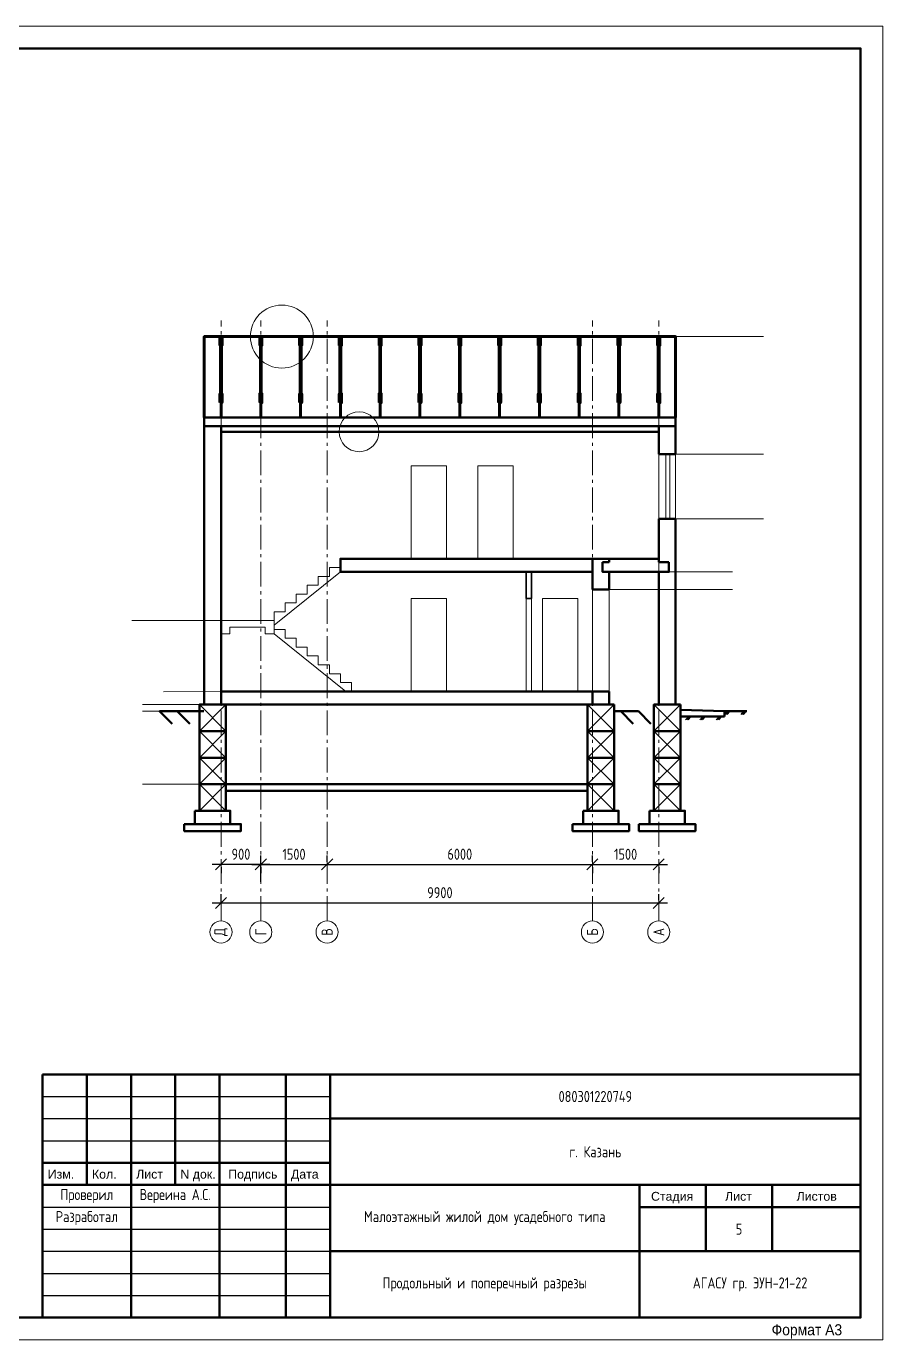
# Model space of a CAD drawing. Header units: millimetres. Extents: x 24738 to 66738, y -1089 to 28611.
# Drawn here: x 47368 to 66738, y -1089 to 28611 of the extents above; entities that cross this region are included whole.
import ezdxf

# ---------------------------------------------------------------- set-up
doc = ezdxf.new("R2010")
doc.units = ezdxf.units.MM
doc.linetypes.add('CONTINOUS', pattern=[0])
doc.linetypes.add('ГОСТ 2.303 6', pattern=[12, 8, -1.5, 1, -1.5])
for name, color, linetype, lineweight in [('Двери', 7, 'Continuous', 20), ('Лестница', 7, 'Continuous', 20), ('Окна', 7, 'Continuous', 20), ('Отметки', 7, 'Continuous', 20), ('Перегородки', 7, 'Continuous', 35), ('Подвал', 7, 'Continuous', 50), ('Стены', 7, 'Continuous', 50), ('Стропила', 7, 'Continuous', 90), ('Узел', 7, 'Continuous', 20), ('Флажки', 7, 'Continuous', 20), ('Фундамент', 7, 'Continuous', 50)]:
    doc.layers.add(name, color=color, linetype=linetype, lineweight=lineweight)
doc.layers.add('Оси', color=3, linetype='Continuous')
doc.layers.add('Текст', color=7, linetype='Continuous')
doc.styles.add('Arial', font='arial.ttf')
doc.styles.add('Standard 0.9', font='arial.ttf', dxfattribs={"width": 0.9})
doc.styles.add('ГОСТ 2.304', font='CS_Gost2304.shx')
doc.linetypes.add('ГОСТ 2.303 8', pattern='A,40,[2,GOST 2.303-68.shx,S=1,R=0,X=0,Y=0],-8', length=48)
doc.dimstyles.new('СПДС', dxfattribs={"dimscale": 100, "dimtxt": 2.5, "dimasz": 2.5, "dimexe": 2, "dimexo": 0.625, "dimgap": 1, "dimtad": 1, "dimdec": 0, "dimtxsty": 'ГОСТ 2.304', "dimblk": 'OBLIQUE', "dimblk1": 'OBLIQUE', "dimblk2": 'OBLIQUE', "dimcen": 2.5, "dimdle": 2, "dimadec": 0, "dimazin": 2, "dimtfac": 0.75, "dimtdec": 4, "dimtmove": 1, "dimatfit": 3, "dimfxl": 1, "dimtfill": 1, "dimtolj": 1, "dimarcsym": 1})

# ---------------------------------------------------------------- blocks, each defined once
blk = doc.blocks.new('_Oblique')
at = {"color": 0, "linetype": 'ByBlock', "lineweight": -2}
blk.add_line((-0.5, -0.5), (0.5, 0.5), dxfattribs=at)
blk = doc.blocks.new('*D55')
at = {"layer": 'Defpoints', "color": 0, "ltscale": 100}
for p in [(54173, 9658), (54173, 9658), (52673, 9201)]:
    blk.add_point(p, dxfattribs=at)
at = {"layer": 'Оси', "color": 0, "lineweight": -2, "ltscale": 100}
for p, q in [((52673, 9264), (52673, 9858)), ((54173, 9720), (54173, 9858)), ((52473, 9658), (54373, 9658))]:
    blk.add_line(p, q, dxfattribs=at)
at = {"layer": 'Оси', "color": 0, "lineweight": -2, "ltscale": 100, "xscale": 250, "yscale": 250, "zscale": 250, "rotation": 180}
blk.add_blockref('_Oblique', (52673, 9658), dxfattribs=at)
at = {"layer": 'Оси', "color": 0, "lineweight": -2, "ltscale": 100, "xscale": 250, "yscale": 250, "zscale": 250}
blk.add_blockref('_Oblique', (54173, 9658), dxfattribs=at)
at = {"layer": 'Оси', "color": 0, "lineweight": 20, "ltscale": 100, "insert": (53423, 9888), "char_height": 250, "attachment_point": 5, "style": 'ГОСТ 2.304', "bg_fill": 3, "box_fill_scale": 1.1, "bg_fill_color": 256, "bg_fill_true_color": 13158600, "bg_fill_transparency": 0}
blk.add_mtext('\\A1;1500', dxfattribs=at)
blk = doc.blocks.new('*D56')
at = {"layer": 'Defpoints', "color": 0, "ltscale": 100}
for p in [(54173, 9658), (60173, 9658), (60173, 9658)]:
    blk.add_point(p, dxfattribs=at)
at = {"layer": 'Оси', "color": 0, "lineweight": -2, "ltscale": 100}
for p, q in [((54173, 9720), (54173, 9858)), ((60173, 9720), (60173, 9858)), ((53973, 9658), (60373, 9658))]:
    blk.add_line(p, q, dxfattribs=at)
at = {"layer": 'Оси', "color": 0, "lineweight": -2, "ltscale": 100, "xscale": 250, "yscale": 250, "zscale": 250, "rotation": 180}
blk.add_blockref('_Oblique', (54173, 9658), dxfattribs=at)
at = {"layer": 'Оси', "color": 0, "lineweight": -2, "ltscale": 100, "xscale": 250, "yscale": 250, "zscale": 250}
blk.add_blockref('_Oblique', (60173, 9658), dxfattribs=at)
at = {"layer": 'Оси', "color": 0, "lineweight": 20, "ltscale": 100, "insert": (57173, 9890), "char_height": 250, "attachment_point": 5, "style": 'ГОСТ 2.304', "bg_fill": 3, "box_fill_scale": 1.1, "bg_fill_color": 256, "bg_fill_true_color": 13158600, "bg_fill_transparency": 0}
blk.add_mtext('\\A1;6000', dxfattribs=at)
blk = doc.blocks.new('*D57')
at = {"layer": 'Defpoints', "color": 0, "ltscale": 100}
for p in [(60173, 9658), (61673, 9658), (61673, 9658)]:
    blk.add_point(p, dxfattribs=at)
at = {"layer": 'Оси', "color": 0, "lineweight": -2, "ltscale": 100}
for p, q in [((59973, 9658), (61873, 9658)), ((60173, 9595), (60173, 9458)), ((61673, 9595), (61673, 9458))]:
    blk.add_line(p, q, dxfattribs=at)
at = {"layer": 'Оси', "color": 0, "lineweight": -2, "ltscale": 100, "xscale": 250, "yscale": 250, "zscale": 250, "rotation": 180}
blk.add_blockref('_Oblique', (60173, 9658), dxfattribs=at)
at = {"layer": 'Оси', "color": 0, "lineweight": -2, "ltscale": 100, "xscale": 250, "yscale": 250, "zscale": 250}
blk.add_blockref('_Oblique', (61673, 9658), dxfattribs=at)
at = {"layer": 'Оси', "color": 0, "lineweight": 20, "ltscale": 100, "insert": (60923, 9888), "char_height": 250, "attachment_point": 5, "style": 'ГОСТ 2.304', "bg_fill": 3, "box_fill_scale": 1.1, "bg_fill_color": 256, "bg_fill_true_color": 13158600, "bg_fill_transparency": 0}
blk.add_mtext('\\A1;1500', dxfattribs=at)
blk = doc.blocks.new('*D58')
at = {"layer": 'Defpoints', "color": 0, "ltscale": 100}
for p in [(51773, 9658), (51773, 9658), (52673, 9658)]:
    blk.add_point(p, dxfattribs=at)
at = {"layer": 'Оси', "color": 0, "lineweight": -2, "ltscale": 100}
for p, q in [((52873, 9658), (51573, 9658)), ((51773, 9595), (51773, 9458)), ((52673, 9595), (52673, 9458))]:
    blk.add_line(p, q, dxfattribs=at)
at = {"layer": 'Оси', "color": 0, "lineweight": -2, "ltscale": 100, "xscale": 250, "yscale": 250, "zscale": 250, "rotation": 180}
blk.add_blockref('_Oblique', (51773, 9658), dxfattribs=at)
at = {"layer": 'Оси', "color": 0, "lineweight": -2, "ltscale": 100, "xscale": 250, "yscale": 250, "zscale": 250}
blk.add_blockref('_Oblique', (52673, 9658), dxfattribs=at)
at = {"layer": 'Оси', "color": 0, "lineweight": 20, "ltscale": 100, "insert": (52223, 9890), "char_height": 250, "attachment_point": 5, "style": 'ГОСТ 2.304', "bg_fill": 3, "box_fill_scale": 1.1, "bg_fill_color": 256, "bg_fill_true_color": 13158600, "bg_fill_transparency": 0}
blk.add_mtext('\\A1;900', dxfattribs=at)
blk = doc.blocks.new('*D59')
at = {"layer": 'Defpoints', "color": 0, "ltscale": 100}
for p in [(51773, 8731), (61673, 8788), (61673, 8788)]:
    blk.add_point(p, dxfattribs=at)
at = {"layer": 'Оси', "color": 0, "lineweight": -2, "ltscale": 100}
for p, q in [((51773, 8794), (51773, 8988)), ((61673, 8851), (61673, 8988)), ((51573, 8788), (61873, 8788))]:
    blk.add_line(p, q, dxfattribs=at)
at = {"layer": 'Оси', "color": 0, "lineweight": -2, "ltscale": 100, "xscale": 250, "yscale": 250, "zscale": 250}
for p, rotation in [((51773, 8788), 180), ((61673, 8788), 360)]:
    blk.add_blockref('_Oblique', p, dxfattribs=dict(at, rotation=rotation))
at = {"layer": 'Оси', "color": 0, "lineweight": 20, "ltscale": 100, "insert": (56723, 9020), "char_height": 250, "attachment_point": 5, "style": 'ГОСТ 2.304', "bg_fill": 3, "box_fill_scale": 1.1, "bg_fill_color": 256, "bg_fill_true_color": 13158600, "bg_fill_transparency": 0}
blk.add_mtext('\\A1;9900', dxfattribs=at)
blk = doc.blocks.new('Штамп осн')
at = {"color": 7, "lineweight": 50}
for p, q in [((-18500, 0), (-18500, 5500)), ((-18500, 5500), (0, 5500)), ((-18500, 5500), (0, 5500)), ((-17500, 3000), (-17500, 5500)), ((-16500, 0), (-16500, 5500)), ((-15500, 3000), (-15500, 5500)), ((-14500, 0), (-14500, 5500)), ((-13000, 0), (-13000, 5500)), ((-12000, 0), (-12000, 5500)), ((-12000, 4500), (0, 4500)), ((-18500, 3500), (-12000, 3500)), ((-18500, 3000), (0, 3000)), ((-5000, 0), (-5000, 3000)), ((-3500, 1500), (-3500, 3000)), ((-2000, 1500), (-2000, 3000)), ((-5000, 2500), (0, 2500)), ((-12000, 1500), (0, 1500))]:
    blk.add_line(p, q, dxfattribs=at)
at = {"color": 7}
for p in [(0, 5500), (-18500, 0)]:
    blk.add_line(p, (0, 0), dxfattribs=at)
at = {"color": 8}
for p, q in [((-18500, 5000), (-12000, 5000)), ((-18500, 4500), (-12000, 4500)), ((-18500, 4000), (-12000, 4000)), ((-18500, 2500), (-12000, 2500)), ((-18500, 2000), (-12000, 2000)), ((-18500, 1500), (-12000, 1500)), ((-18500, 1000), (-12000, 1000)), ((-18500, 500), (-12000, 500))]:
    blk.add_line(p, q, dxfattribs=at)
at = {"color": 7, "style": 'Arial'}
for s, p in [('Изм.', (-18385, 3143)), ('Кол.', (-17385, 3143)), ('Лист', (-16385, 3143)), ('N док.', (-15385, 3143)), ('Подпись', (-14302, 3143)), ('Дата', (-12885, 3143)), ('Стадия', (-4741, 2643)), ('Листов', (-1449, 2643))]:
    blk.add_text(s, height=200, dxfattribs=at).set_placement(p)
at = {"color": 7, "lineweight": 50, "style": 'Arial'}
blk.add_text('Лист', height=200, dxfattribs=at).set_placement((-3066, 2643))

msp = doc.modelspace()

# ---------------------------------------------------------------- linework, layer by layer
at = {"layer": 'Двери', "ltscale": 100}
for p, q in [((58672.6, 15671.7), (58672.6, 13571.7)), ((58792.6, 15671.7), (58792.6, 13571.7))]:
    msp.add_line(p, q, dxfattribs=at)
for points in [[(56072.6, 16571.7), (56872.6, 16571.7), (56872.6, 18671.7), (56072.6, 18671.7)], [(57582.6, 16571.7), (58382.6, 16571.7), (58382.6, 18671.7), (57582.6, 18671.7)], [(56072.6, 13571.7), (56872.6, 13571.7), (56872.6, 15671.7), (56072.6, 15671.7)], [(59042.6, 13571.7), (59842.6, 13571.7), (59842.6, 15671.7), (59042.6, 15671.7)]]:
    msp.add_lwpolyline(points, close=True, dxfattribs=at)
at = {"layer": 'Лестница', "ltscale": 100}
for p, q in [((54222.6, 16171.7), (54222.6, 16371.7)), ((54222.6, 16371.7), (54472.6, 16371.7)), ((54472.6, 16371.7), (54472.6, 16271.7)), ((54472.6, 16271.7), (52972.6, 15071.7)), ((53972.6, 15971.7), (53972.6, 16171.7)), ((53972.6, 16171.7), (54222.6, 16171.7)), ((53472.6, 15571.7), (53472.6, 15771.7)), ((53472.6, 15771.7), (53722.6, 15771.7)), ((53722.6, 15771.7), (53722.6, 15971.7)), ((53722.6, 15971.7), (53972.6, 15971.7)), ((53222.6, 15371.7), (53222.6, 15571.7)), ((53222.6, 15571.7), (53472.6, 15571.7)), ((51772.6, 15171.7), (52972.6, 15171.7)), ((52972.6, 15171.7), (52972.6, 15371.7)), ((52972.6, 15371.7), (53222.6, 15371.7)), ((52972.6, 15171.7), (52972.6, 14971.7)), ((51972.6, 14871.7), (51772.6, 14871.7)), ((52772.6, 15021.7), (51972.6, 15021.7)), ((51972.6, 15021.7), (51972.6, 14871.7)), ((52772.6, 14871.7), (52772.6, 15021.7)), ((52972.6, 14871.7), (52772.6, 14871.7)), ((52972.6, 14971.7), (53222.6, 14971.7)), ((52972.6, 14871.7), (52972.6, 14971.7)), ((54597.6, 13571.7), (52972.6, 14871.7)), ((53222.6, 14971.7), (53222.6, 14771.7)), ((53222.6, 14771.7), (53472.6, 14771.7)), ((53472.6, 14771.7), (53472.6, 14571.7)), ((53472.6, 14571.7), (53722.6, 14571.7)), ((53722.6, 14571.7), (53722.6, 14371.7)), ((53722.6, 14371.7), (53972.6, 14371.7)), ((53972.6, 14371.7), (53972.6, 14171.7)), ((53972.6, 14171.7), (54222.6, 14171.7)), ((54222.6, 14171.7), (54222.6, 13971.7)), ((54222.6, 13971.7), (54472.6, 13971.7)), ((54472.6, 13971.7), (54472.6, 13771.7)), ((54472.6, 13771.7), (54722.6, 13771.7)), ((54722.6, 13771.7), (54722.6, 13571.7)), ((55114.8, 13571.7), (54814.8, 13571.7))]:
    msp.add_line(p, q, dxfattribs=at)
at = {"layer": 'Окна', "ltscale": 100}
for p, q in [((61672.6, 18931.7), (61672.6, 17471.7)), ((62052.6, 18931.7), (62052.6, 17471.7)), ((60172.6, 15871.7), (60172.6, 13571.7)), ((60552.6, 15871.7), (60552.6, 13571.7))]:
    msp.add_line(p, q, dxfattribs=at)
msp.add_lwpolyline([(61832.6, 17471.7), (61922.6, 17471.7), (61922.6, 18931.7), (61832.6, 18931.7)], close=True, dxfattribs=at)
at = {"layer": 'Оси', "color": 3, "linetype": 'ГОСТ 2.303 6', "lineweight": 20, "ltscale": 70}
for p, q in [((51772.6, 8379.9), (51772.6, 21954)), ((52672.6, 8379.7), (52672.6, 21954)), ((54172.6, 8379.7), (54172.6, 21954)), ((60172.6, 8379.7), (60172.6, 21954)), ((61672.6, 8379.7), (61672.6, 21954))]:
    msp.add_line(p, q, dxfattribs=at)
at = {"layer": 'Оси', "color": 3, "lineweight": 20, "ltscale": 100}
for centre in [(51772.6, 8129.9), (52672.6, 8129.7), (54172.6, 8129.7), (60172.6, 8129.7), (61672.6, 8129.7)]:
    msp.add_circle(centre, 250, dxfattribs=at)
at = {"layer": 'Отметки', "ltscale": 100}
for p, q in [((62052.6, 21593.9), (64044, 21593.9)), ((62052.6, 18931.7), (64044, 18931.7)), ((62052.6, 17471.7), (64044, 17471.7)), ((51772.6, 15171.7), (49752.6, 15171.7)), ((51392.6, 13271.7), (49997.7, 13271.7)), ((51382.6, 13121.7), (49997.7, 13121.7)), ((51382.6, 11471.7), (49997.7, 11471.7))]:
    msp.add_line(p, q, dxfattribs=at)
msp.add_circle((54894.3, 19441.7), 450, dxfattribs=at)
at = {"layer": 'Перегородки', "ltscale": 100}
msp.add_line((58672.6, 15671.7), (58792.6, 15671.7), dxfattribs=at)
msp.add_lwpolyline([(58672.6, 16271.7), (58792.6, 16271.7), (58792.6, 15671.7), (58672.6, 15671.7)], close=True, dxfattribs=at)
at = {"layer": 'Подвал', "ltscale": 100}
for p, q in [((51782.6, 11471.7), (60162.6, 11471.7)), ((51882.6, 11321.7), (60062.6, 11321.7))]:
    msp.add_line(p, q, dxfattribs=at)
at = {"layer": 'Стены', "ltscale": 100}
for p, q in [((51392.6, 13271.7), (51392.6, 19571.7)), ((51772.6, 19571.7), (51392.6, 19571.7)), ((51772.6, 13271.7), (51772.6, 19571.7)), ((51772.6, 19441.7), (61672.6, 19441.7)), ((62052.6, 19571.7), (61672.6, 19571.7)), ((61672.6, 18931.7), (61672.6, 19571.7)), ((62052.6, 18931.7), (62052.6, 19571.7)), ((62052.6, 18931.7), (61672.6, 18931.7)), ((61672.6, 16571.7), (61672.6, 17471.7)), ((61672.6, 17471.7), (62052.6, 17471.7)), ((62052.6, 16271.7), (62052.6, 17471.7)), ((60172.6, 16571.7), (60552.6, 16571.7)), ((60172.6, 16571.7), (60172.6, 15871.7)), ((60552.6, 16491.7), (60402.6, 16491.7)), ((60552.6, 16571.7), (60552.6, 16491.7)), ((61672.6, 16571.7), (61672.6, 16491.7)), ((61672.6, 16491.7), (61902.6, 16491.7)), ((60552.6, 15871.7), (60552.6, 16271.7)), ((61672.6, 13271.7), (61672.6, 16271.7)), ((62052.6, 13271.7), (62052.6, 16271.7)), ((60172.6, 15871.7), (60552.6, 15871.7)), ((60172.6, 13571.7), (60172.6, 13271.7)), ((60552.6, 13271.7), (60552.6, 13571.7)), ((51382.6, 13121.7), (50382.6, 13121.7)), ((50382.6, 13121.7), (50665.4, 12838.8)), ((50782.6, 13121.7), (51065.4, 12838.8)), ((51392.6, 13271.7), (51772.6, 13271.7)), ((60172.6, 13271.7), (60552.6, 13271.7)), ((61212.3, 13121.7), (60662.6, 13121.7)), ((60812.3, 13121.7), (61095.1, 12838.8)), ((61212.3, 13121.7), (61495.1, 12838.8)), ((61672.6, 13271.7), (62052.6, 13271.7)), ((63162.6, 13121.7), (62162.6, 13151.7)), ((63162.6, 13001.7), (63162.6, 13121.7)), ((63162.6, 13121.7), (63662.6, 13121.7)), ((62162.6, 13001.7), (63162.6, 13001.7))]:
    msp.add_line(p, q, dxfattribs=at)
at = {"layer": 'Стены', "linetype": 'Continuous', "lineweight": 35, "ltscale": 100}
for p, q in [((63229.6, 13121.7), (63162.9, 13047.1)), ((63259.6, 13121.7), (63192.9, 13047.1)), ((63289.6, 13121.7), (63222.9, 13047.1)), ((63599.6, 13121.7), (63532.9, 13047.1)), ((63629.6, 13121.7), (63562.9, 13047.1)), ((63659.6, 13121.7), (63592.9, 13047.1)), ((62346.7, 13001.7), (62280, 12927.1)), ((62376.7, 13001.7), (62310, 12927.1)), ((62406.7, 13001.7), (62340, 12927.1)), ((62668.3, 13001.7), (62601.7, 12927.1)), ((62698.3, 13001.7), (62631.7, 12927.1)), ((62728.3, 13001.7), (62661.7, 12927.1)), ((63038.3, 13001.7), (62971.7, 12927.1)), ((63068.3, 13001.7), (63001.7, 12927.1)), ((63098.3, 13001.7), (63031.7, 12927.1))]:
    msp.add_line(p, q, dxfattribs=at)
at = {"layer": 'Стены', "ltscale": 100}
for points in [[(62052.6, 19571.7), (51392.6, 19571.7), (51392.6, 19762.8), (62052.6, 19762.8)], [(60172.6, 16271.7), (54472.6, 16271.7), (54472.6, 16571.7), (60172.6, 16571.7)]]:
    msp.add_lwpolyline(points, close=True, dxfattribs=at)
for points in [[(61902.6, 16491.7), (61902.6, 16271.7), (60402.6, 16271.7), (60402.6, 16491.7)], [(60552.6, 16571.7), (61672.6, 16571.7)], [(60552.6, 13571.7), (51772.6, 13571.7), (51772.6, 13271.7), (60552.6, 13271.7)]]:
    msp.add_lwpolyline(points, dxfattribs=at)
at = {"layer": 'Стропила', "ltscale": 100}
for p, q in [((51772.6, 19762.8), (51772.6, 21593.9)), ((52672.6, 19762.8), (52672.6, 21593.9)), ((53572.6, 19762.8), (53572.6, 21593.9)), ((54472.6, 19762.8), (54472.6, 21593.9)), ((55372.6, 19762.8), (55372.6, 21593.9)), ((56272.6, 19762.8), (56272.6, 21593.9)), ((57172.6, 19762.8), (57172.6, 21593.9)), ((58072.6, 19762.8), (58072.6, 21593.9)), ((58972.6, 19762.8), (58972.6, 21593.9)), ((59872.6, 19762.8), (59872.6, 21593.9)), ((60772.6, 19762.8), (60772.6, 21593.9)), ((61672.6, 19762.8), (61672.6, 21593.9))]:
    msp.add_line(p, q, dxfattribs=at)
msp.add_lwpolyline([(51392.6, 19762.8), (51392.6, 21593.9), (62052.6, 21593.9), (62052.6, 19762.8)], dxfattribs=at)
at = {"layer": 'Стропила', "lineweight": 35, "ltscale": 100}
for points in [[(51747.6, 21593.9), (51797.6, 21593.9), (51797.6, 20102.4), (51747.6, 20102.4)], [(52647.6, 21593.9), (52697.6, 21593.9), (52697.6, 20102.4), (52647.6, 20102.4)], [(53547.6, 21593.9), (53597.6, 21593.9), (53597.6, 20102.4), (53547.6, 20102.4)], [(54447.6, 21593.9), (54497.6, 21593.9), (54497.6, 20102.4), (54447.6, 20102.4)], [(55347.6, 21593.9), (55397.6, 21593.9), (55397.6, 20102.4), (55347.6, 20102.4)], [(56247.6, 21593.9), (56297.6, 21593.9), (56297.6, 20102.4), (56247.6, 20102.4)], [(57147.6, 21593.9), (57197.6, 21593.9), (57197.6, 20102.4), (57147.6, 20102.4)], [(58047.6, 21593.9), (58097.6, 21593.9), (58097.6, 20102.4), (58047.6, 20102.4)], [(58947.6, 21593.9), (58997.6, 21593.9), (58997.6, 20102.4), (58947.6, 20102.4)], [(59847.6, 21593.9), (59897.6, 21593.9), (59897.6, 20102.4), (59847.6, 20102.4)], [(60747.6, 21593.9), (60797.6, 21593.9), (60797.6, 20102.4), (60747.6, 20102.4)], [(61647.6, 21593.9), (61697.6, 21593.9), (61697.6, 20102.4), (61647.6, 20102.4)]]:
    msp.add_lwpolyline(points, close=True, dxfattribs=at)
at = {"layer": 'Стропила', "ltscale": 100}
for points in [[(51747.6, 21393.9), (51797.6, 21393.9), (51797.6, 21593.9), (51747.6, 21593.9)], [(52647.6, 21393.9), (52697.6, 21393.9), (52697.6, 21593.9), (52647.6, 21593.9)], [(53547.6, 21393.9), (53597.6, 21393.9), (53597.6, 21593.9), (53547.6, 21593.9)], [(54447.6, 21393.9), (54497.6, 21393.9), (54497.6, 21593.9), (54447.6, 21593.9)], [(55347.6, 21393.9), (55397.6, 21393.9), (55397.6, 21593.9), (55347.6, 21593.9)], [(56247.6, 21393.9), (56297.6, 21393.9), (56297.6, 21593.9), (56247.6, 21593.9)], [(57147.6, 21393.9), (57197.6, 21393.9), (57197.6, 21593.9), (57147.6, 21593.9)], [(58047.6, 21393.9), (58097.6, 21393.9), (58097.6, 21593.9), (58047.6, 21593.9)], [(58947.6, 21393.9), (58997.6, 21393.9), (58997.6, 21593.9), (58947.6, 21593.9)], [(59847.6, 21393.9), (59897.6, 21393.9), (59897.6, 21593.9), (59847.6, 21593.9)], [(60747.6, 21393.9), (60797.6, 21393.9), (60797.6, 21593.9), (60747.6, 21593.9)], [(61647.6, 21393.9), (61697.6, 21393.9), (61697.6, 21593.9), (61647.6, 21593.9)], [(51747.6, 20102.4), (51797.6, 20102.4), (51797.6, 20302.4), (51747.6, 20302.4)], [(52647.6, 20102.4), (52697.6, 20102.4), (52697.6, 20302.4), (52647.6, 20302.4)], [(53547.6, 20102.4), (53597.6, 20102.4), (53597.6, 20302.4), (53547.6, 20302.4)], [(54447.6, 20102.4), (54497.6, 20102.4), (54497.6, 20302.4), (54447.6, 20302.4)], [(55347.6, 20102.4), (55397.6, 20102.4), (55397.6, 20302.4), (55347.6, 20302.4)], [(56247.6, 20102.4), (56297.6, 20102.4), (56297.6, 20302.4), (56247.6, 20302.4)], [(57147.6, 20102.4), (57197.6, 20102.4), (57197.6, 20302.4), (57147.6, 20302.4)], [(58047.6, 20102.4), (58097.6, 20102.4), (58097.6, 20302.4), (58047.6, 20302.4)], [(58947.6, 20102.4), (58997.6, 20102.4), (58997.6, 20302.4), (58947.6, 20302.4)], [(59847.6, 20102.4), (59897.6, 20102.4), (59897.6, 20302.4), (59847.6, 20302.4)], [(60747.6, 20102.4), (60797.6, 20102.4), (60797.6, 20302.4), (60747.6, 20302.4)], [(61647.6, 20102.4), (61697.6, 20102.4), (61697.6, 20302.4), (61647.6, 20302.4)]]:
    msp.add_lwpolyline(points, close=True, dxfattribs=at)
at = {"layer": 'Узел', "ltscale": 100}
msp.add_circle((53148.6, 21593.9), 712.2, dxfattribs=at)
at = {"layer": 'Флажки', "ltscale": 100}
for p, q in [((61902.6, 16271.7), (63338.5, 16271.7)), ((60552.6, 15871.7), (63338.5, 15871.7)), ((51772.6, 13571.7), (50468.1, 13564.4))]:
    msp.add_line(p, q, dxfattribs=at)
at = {"layer": 'Фундамент', "linetype": 'ГОСТ 2.303 8', "lineweight": 20, "ltscale": 100}
for p, q in [((51282.6, 13271.7), (51882.6, 12671.7)), ((51882.6, 13271.7), (51282.6, 12671.7)), ((60062.6, 13271.7), (60662.6, 12671.7)), ((60662.6, 13271.7), (60062.6, 12671.7)), ((61562.6, 13271.7), (62162.6, 12671.7)), ((62162.6, 13271.7), (61562.6, 12671.7)), ((51282.6, 12671.7), (51882.6, 12071.7)), ((51882.6, 12671.7), (51282.6, 12071.7)), ((60062.6, 12671.7), (60662.6, 12071.7)), ((60662.6, 12671.7), (60062.6, 12071.7)), ((61562.6, 12671.7), (62162.6, 12071.7)), ((62162.6, 12671.7), (61562.6, 12071.7)), ((51882.6, 12071.7), (51282.6, 11471.7)), ((51282.6, 12071.7), (51882.6, 11471.7)), ((60662.6, 12071.7), (60062.6, 11471.7)), ((60062.6, 12071.7), (60662.6, 11471.7)), ((62162.6, 12071.7), (61562.6, 11471.7)), ((61562.6, 12071.7), (62162.6, 11471.7)), ((51882.6, 11471.7), (51282.6, 10871.7)), ((51282.6, 11471.7), (51882.6, 10871.7)), ((60662.6, 11471.7), (60062.6, 10871.7)), ((60062.6, 11471.7), (60662.6, 10871.7)), ((62162.6, 11471.7), (61562.6, 10871.7)), ((61562.6, 11471.7), (62162.6, 10871.7))]:
    msp.add_line(p, q, dxfattribs=at)
at = {"layer": 'Фундамент', "ltscale": 100}
for points in [[(51882.6, 13271.7), (51882.6, 12671.7), (51282.6, 12671.7), (51282.6, 13271.7), (51882.6, 13271.7)], [(60662.6, 13271.7), (60662.6, 12671.7), (60062.6, 12671.7), (60062.6, 13271.7), (60662.6, 13271.7)], [(62162.6, 13271.7), (62162.6, 12671.7), (61562.6, 12671.7), (61562.6, 13271.7), (62162.6, 13271.7)], [(51882.6, 12671.7), (51882.6, 12071.7), (51282.6, 12071.7), (51282.6, 12671.7), (51782.6, 12671.7)], [(60662.6, 12671.7), (60662.6, 12071.7), (60062.6, 12071.7), (60062.6, 12671.7), (60562.6, 12671.7)], [(62162.6, 12671.7), (62162.6, 12071.7), (61562.6, 12071.7), (61562.6, 12671.7), (62062.6, 12671.7)]]:
    msp.add_lwpolyline(points, dxfattribs=at)
for points in [[(51282.6, 12071.7), (51882.6, 12071.7), (51882.6, 11471.7), (51282.6, 11471.7)], [(60062.6, 12071.7), (60662.6, 12071.7), (60662.6, 11471.7), (60062.6, 11471.7)], [(61562.6, 12071.7), (62162.6, 12071.7), (62162.6, 11471.7), (61562.6, 11471.7)], [(51282.6, 11471.7), (51882.6, 11471.7), (51882.6, 10871.7), (51282.6, 10871.7)], [(60062.6, 11471.7), (60662.6, 11471.7), (60662.6, 10871.7), (60062.6, 10871.7)], [(61562.6, 11471.7), (62162.6, 11471.7), (62162.6, 10871.7), (61562.6, 10871.7)], [(51182.6, 10871.7), (51982.6, 10871.7), (51982.6, 10571.7), (51182.6, 10571.7)], [(59962.6, 10871.7), (60762.6, 10871.7), (60762.6, 10571.7), (59962.6, 10571.7)], [(61462.6, 10871.7), (62262.6, 10871.7), (62262.6, 10571.7), (61462.6, 10571.7)], [(50942.6, 10571.7), (52222.6, 10571.7), (52222.6, 10411.7), (50942.6, 10411.7)], [(59722.6, 10571.7), (61002.6, 10571.7), (61002.6, 10411.7), (59722.6, 10411.7)], [(61222.6, 10571.7), (62502.6, 10571.7), (62502.6, 10411.7), (61222.6, 10411.7)]]:
    msp.add_lwpolyline(points, close=True, dxfattribs=at)

# ---------------------------------------------------------------- block references
at = {"color": 7, "linetype": 'CONTINOUS', "lineweight": 20, "ltscale": 30}
msp.add_blockref('Штамп осн', (66238.3, -589.1), dxfattribs=at)

# ---------------------------------------------------------------- texts
at = {"color": 7, "linetype": 'CONTINOUS', "lineweight": 20, "ltscale": 30, "style": 'Standard 0.9', "width": 0.9}
msp.add_text('Формат А3', height=250, dxfattribs=at).set_placement((64225.4, -989.1))
at = {"ltscale": 100, "char_height": 250, "attachment_point": 5, "style": 'ГОСТ 2.304'}
for s, insert, width in [('080301220749', (60238.3, 4410.9), 12000), ('г. Казань', (60238.3, 3160.9), 12000), ('Малоэтажный жилой дом усадебного типа', (57738.3, 1660.9), 7000), ('5', (63488.3, 1410.9), 1500), ('Продольный и поперечный разрезы', (57738.3, 160.9), 7000), ('АГАСУ гр. ЭУН-21-22', (63738.3, 160.9), 5000)]:
    msp.add_mtext(s, dxfattribs=dict(at, insert=insert, width=width))
at = {"layer": 'Оси', "color": 3, "lineweight": 20, "ltscale": 100, "char_height": 250, "width": 292.102, "attachment_point": 5, "rotation": 90, "style": 'ГОСТ 2.304'}
for s, insert in [('Д', (51772.6, 8129.9)), ('Г', (52672.6, 8129.7)), ('В', (54172.6, 8129.7)), ('Б', (60172.6, 8129.7)), ('А', (61672.6, 8129.7))]:
    msp.add_mtext(s, dxfattribs=dict(at, insert=insert))
at = {"layer": 'Текст', "ltscale": 100, "char_height": 250, "width": 2000, "attachment_point": 5, "style": 'ГОСТ 2.304'}
for s, insert in [('Проверил', (48738.3, 2160.9)), ('Вереина А.С.', (50738.3, 2160.9)), ('Разработал', (48738.3, 1660.9))]:
    msp.add_mtext(s, dxfattribs=dict(at, insert=insert))

# ---------------------------------------------------------------- next in the draw order: dimensions: what is measured, and where the dimension line sits
at = {"layer": 'Оси', "color": 3, "lineweight": 20, "ltscale": 100}
dim = msp.add_linear_dim(base=(54172.6, 9657.9), p1=(52672.6, 9201.3), p2=(54172.6, 9657.9), dimstyle='СПДС', dxfattribs=at)
dim.commit()
dim.dimension.update_dxf_attribs({"geometry": '*D55', "text_midpoint": (53422.6, 9888.1)})

# ---------------------------------------------------------------- next in the draw order: dimensions: what is measured, and where the dimension line sits
for base, p1, p2, picture, middle in [((51772.6, 9657.9), (52672.6, 9657.9), (51772.6, 9657.9), '*D58', (52222.6, 9890.1)), ((61672.6, 8788.2), (51772.6, 8731.4), (61672.6, 8788.2), '*D59', (56722.6, 9020.4))]:
    dim = msp.add_linear_dim(base=base, p1=p1, p2=p2, angle=180, dimstyle='СПДС', dxfattribs=at)
    dim.commit()
    dim.dimension.update_dxf_attribs({"geometry": picture, "text_midpoint": middle})
dim = msp.add_linear_dim(base=(60172.6, 9657.9), p1=(54172.6, 9657.9), p2=(60172.6, 9657.9), dimstyle='СПДС', dxfattribs=at)
dim.commit()
dim.dimension.update_dxf_attribs({"geometry": '*D56', "text_midpoint": (57172.6, 9890.1)})

# ---------------------------------------------------------------- next in the draw order: dimensions: what is measured, and where the dimension line sits
dim = msp.add_linear_dim(base=(61672.6, 9657.9), p1=(60172.6, 9657.9), p2=(61672.6, 9657.9), angle=180, dimstyle='СПДС', dxfattribs=at)
dim.commit()
dim.dimension.update_dxf_attribs({"geometry": '*D57', "text_midpoint": (60922.6, 9888.1)})

# ---------------------------------------------------------------- next in the draw order: linework, layer by layer
at = {"color": 7, "linetype": 'CONTINOUS', "lineweight": 20, "ltscale": 30}
msp.add_lwpolyline([(24738.3, -1089.1), (66738.3, -1089.1), (66738.3, 28610.9), (24738.3, 28610.9)], close=True, dxfattribs=at)
at = {"color": 7, "linetype": 'CONTINOUS', "lineweight": 50, "ltscale": 30}
msp.add_lwpolyline([(26738.3, -589.1), (66238.3, -589.1), (66238.3, 28110.9), (26738.3, 28110.9)], close=True, dxfattribs=at)

doc.saveas('drawing.dxf')
